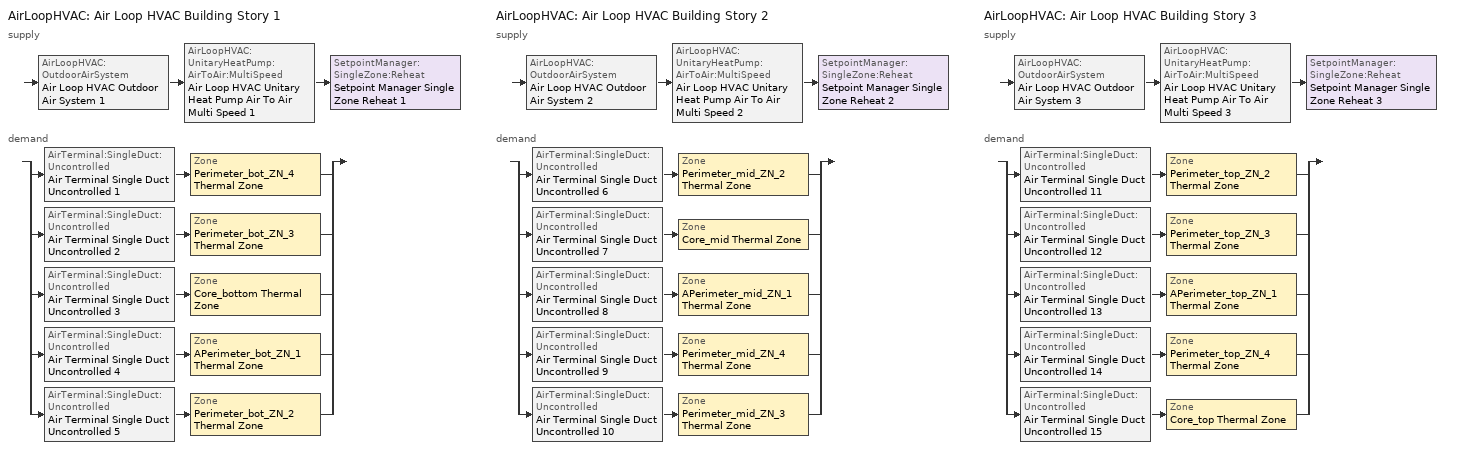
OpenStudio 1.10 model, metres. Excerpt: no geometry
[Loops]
AirLoopHVAC 'Air Loop HVAC Building Story 1'
 supply: AirLoopHVAC:OutdoorAirSystem 'Air Loop HVAC Outdoor Air System 1' > AirLoopHVAC:UnitaryHeatPump:AirToAir:MultiSpeed 'Air Loop HVAC Unitary Heat Pump Air To Air Multi Speed 1' > SetpointManager:SingleZone:Reheat 'Setpoint Manager Single Zone Reheat 1'
 demand: split
  | AirTerminal:SingleDuct:Uncontrolled 'Air Terminal Single Duct Uncontrolled 1' > Zone 'Perimeter_bot_ZN_4 Thermal Zone'
  | AirTerminal:SingleDuct:Uncontrolled 'Air Terminal Single Duct Uncontrolled 2' > Zone 'Perimeter_bot_ZN_3 Thermal Zone'
  | AirTerminal:SingleDuct:Uncontrolled 'Air Terminal Single Duct Uncontrolled 3' > Zone 'Core_bottom Thermal Zone'
  | AirTerminal:SingleDuct:Uncontrolled 'Air Terminal Single Duct Uncontrolled 4' > Zone 'APerimeter_bot_ZN_1 Thermal Zone'
  | AirTerminal:SingleDuct:Uncontrolled 'Air Terminal Single Duct Uncontrolled 5' > Zone 'Perimeter_bot_ZN_2 Thermal Zone'
AirLoopHVAC 'Air Loop HVAC Building Story 2'
 supply: AirLoopHVAC:OutdoorAirSystem 'Air Loop HVAC Outdoor Air System 2' > AirLoopHVAC:UnitaryHeatPump:AirToAir:MultiSpeed 'Air Loop HVAC Unitary Heat Pump Air To Air Multi Speed 2' > SetpointManager:SingleZone:Reheat 'Setpoint Manager Single Zone Reheat 2'
 demand: split
  | AirTerminal:SingleDuct:Uncontrolled 'Air Terminal Single Duct Uncontrolled 6' > Zone 'Perimeter_mid_ZN_2 Thermal Zone'
  | AirTerminal:SingleDuct:Uncontrolled 'Air Terminal Single Duct Uncontrolled 7' > Zone 'Core_mid Thermal Zone'
  | AirTerminal:SingleDuct:Uncontrolled 'Air Terminal Single Duct Uncontrolled 8' > Zone 'APerimeter_mid_ZN_1 Thermal Zone'
  | AirTerminal:SingleDuct:Uncontrolled 'Air Terminal Single Duct Uncontrolled 9' > Zone 'Perimeter_mid_ZN_4 Thermal Zone'
  | AirTerminal:SingleDuct:Uncontrolled 'Air Terminal Single Duct Uncontrolled 10' > Zone 'Perimeter_mid_ZN_3 Thermal Zone'
AirLoopHVAC 'Air Loop HVAC Building Story 3'
 supply: AirLoopHVAC:OutdoorAirSystem 'Air Loop HVAC Outdoor Air System 3' > AirLoopHVAC:UnitaryHeatPump:AirToAir:MultiSpeed 'Air Loop HVAC Unitary Heat Pump Air To Air Multi Speed 3' > SetpointManager:SingleZone:Reheat 'Setpoint Manager Single Zone Reheat 3'
 demand: split
  | AirTerminal:SingleDuct:Uncontrolled 'Air Terminal Single Duct Uncontrolled 11' > Zone 'Perimeter_top_ZN_2 Thermal Zone'
  | AirTerminal:SingleDuct:Uncontrolled 'Air Terminal Single Duct Uncontrolled 12' > Zone 'Perimeter_top_ZN_3 Thermal Zone'
  | AirTerminal:SingleDuct:Uncontrolled 'Air Terminal Single Duct Uncontrolled 13' > Zone 'APerimeter_top_ZN_1 Thermal Zone'
  | AirTerminal:SingleDuct:Uncontrolled 'Air Terminal Single Duct Uncontrolled 14' > Zone 'Perimeter_top_ZN_4 Thermal Zone'
  | AirTerminal:SingleDuct:Uncontrolled 'Air Terminal Single Duct Uncontrolled 15' > Zone 'Core_top Thermal Zone'
[Sizing:Zone] Zone Cooling Design Supply Air Temperature {C}=12.8; Zone Heating Design Supply Air Temperature {C}=50; Zone Cooling Design Supply Air Humidity Ratio {kg-H2O/kg-air}=0.0085; Zone Heating Design Supply Air Humidity Ratio {kg-H2O/kg-air}=0.008; Cooling Design Air Flow Method=DesignDay; Cooling Design Air Flow Rate {m3/s}=0; Cooling Minimum Air Flow Fraction=0; Heating Design Air Flow Method=DesignDay; Heating Design Air Flow Rate {m3/s}=0; Heating Maximum Air Flow Fraction=0; Design Zone Air Distribution Effectiveness in Cooling Mode=1; Design Zone Air Distribution Effectiveness in Heating Mode=1
Perimeter_bot_ZN_4 Thermal Zone; Perimeter_mid_ZN_2 Thermal Zone; Core_mid Thermal Zone; APerimeter_mid_ZN_1 Thermal Zone; Perimeter_mid_ZN_4 Thermal Zone; Perimeter_bot_ZN_3 Thermal Zone; Perimeter_top_ZN_2 Thermal Zone; Perimeter_top_ZN_3 Thermal Zone; Core_bottom Thermal Zone; APerimeter_top_ZN_1 Thermal Zone; APerimeter_bot_ZN_1 Thermal Zone; Perimeter_top_ZN_4 Thermal Zone; Perimeter_mid_ZN_3 Thermal Zone; Perimeter_bot_ZN_2 Thermal Zone; Core_top Thermal Zone
[Zone equipment]
Perimeter_bot_ZN_4 Thermal Zone: Air Terminal Single Duct Uncontrolled 1
Perimeter_mid_ZN_2 Thermal Zone: Air Terminal Single Duct Uncontrolled 6
Core_mid Thermal Zone: Air Terminal Single Duct Uncontrolled 7
APerimeter_mid_ZN_1 Thermal Zone: Air Terminal Single Duct Uncontrolled 8
Perimeter_mid_ZN_4 Thermal Zone: Air Terminal Single Duct Uncontrolled 9
Perimeter_bot_ZN_3 Thermal Zone: Air Terminal Single Duct Uncontrolled 2
Perimeter_top_ZN_2 Thermal Zone: Air Terminal Single Duct Uncontrolled 11
Perimeter_top_ZN_3 Thermal Zone: Air Terminal Single Duct Uncontrolled 12
Core_bottom Thermal Zone: Air Terminal Single Duct Uncontrolled 3
APerimeter_top_ZN_1 Thermal Zone: Air Terminal Single Duct Uncontrolled 13
APerimeter_bot_ZN_1 Thermal Zone: Air Terminal Single Duct Uncontrolled 4
Perimeter_top_ZN_4 Thermal Zone: Air Terminal Single Duct Uncontrolled 14
Perimeter_mid_ZN_3 Thermal Zone: Air Terminal Single Duct Uncontrolled 10
Perimeter_bot_ZN_2 Thermal Zone: Air Terminal Single Duct Uncontrolled 5
Core_top Thermal Zone: Air Terminal Single Duct Uncontrolled 15
[AirLoopHVAC] Availability Schedule=AEDG Office HVAC Availability Schedule; Design Supply Air Flow Rate {m3/s}=AutoSize
Name | Availability Manager
Air Loop HVAC Building Story 1 | Availability Manager Night Cycle 1
Air Loop HVAC Building Story 2 | Availability Manager Night Cycle 2
Air Loop HVAC Building Story 3 | Availability Manager Night Cycle 3
[Sizing:System] Type of Load to Size On=Sensible; Design Outdoor Air Flow Rate {m3/s}=Autosize; Minimum System Air Flow Ratio=1; Preheat Design Temperature {C}=7; Preheat Design Humidity Ratio {kg-H2O/kg-Air}=0.008; Precool Design Temperature {C}=12.8; Precool Design Humidity Ratio {kg-H2O/kg-Air}=0.008; Central Cooling Design Supply Air Temperature {C}=12.8; Central Heating Design Supply Air Temperature {C}=40; Sizing Option=NonCoincident; 100% Outdoor Air in Cooling=No; 100% Outdoor Air in Heating=No; Central Cooling Design Supply Air Humidity Ratio {kg-H2O/kg-Air}=0.0085; Central Heating Design Supply Air Humidity Ratio {kg-H2O/kg-Air}=0.008; Cooling Design Air Flow Method=DesignDay; Cooling Design Air Flow Rate {m3/s}=0; Heating Design Air Flow Method=DesignDay; Heating Design Air Flow Rate {m3/s}=0; System Outdoor Air Method=ZoneSum; Zone Maximum Outdoor Air Fraction=1; Cooling Supply Air Flow Rate Per Floor Area {m3/s-m2}=0.00996765; Cooling Fraction of Autosized Cooling Supply Air Flow Rate=1; Cooling Supply Air Flow Rate Per Unit Cooling Capacity {m3/s-W}=3.94755e-05; Heating Supply Air Flow Rate Per Floor Area {m3/s-m2}=0.00996765; Heating Fraction of Autosized Heating Supply Air Flow Rate=1; Heating Fraction of Autosized Cooling Supply Air Flow Rate=1; Heating Supply Air Flow Rate Per Unit Heating Capacity {m3/s-W}=3.15882e-05; Cooling Design Capacity Method=CoolingDesignCapacity; Cooling Design Capacity {W}=autosize; Cooling Design Capacity Per Floor Area {W/m2}=234.7; Fraction of Autosized Cooling Design Capacity=1; Heating Design Capacity Method=HeatingDesignCapacity; Heating Design Capacity {W}=autosize; Heating Design Capacity Per Floor Area {W/m2}=157; Fraction of Autosized Heating Design Capacity=1; Central Cooling Capacity Control Method=OnOff
Air Loop HVAC Building Story 1; Air Loop HVAC Building Story 2; Air Loop HVAC Building Story 3
[Fan:OnOff] Availability Schedule=Always On Discrete; Fan Efficiency=0.6; Pressure Rise {Pa}=500; Maximum Flow Rate {m3/s}=autosize; Motor Efficiency=0.9; Motor In Airstream Fraction=1
Name | Fan Power Ratio Function of Speed Ratio Curve | Fan Efficiency Ratio Function of Speed Ratio Curve
Fan On Off 1 | Curve Exponent 1 | Curve Quadratic 1
Fan On Off 2 | Curve Exponent 2 | Curve Quadratic 8
Fan On Off 3 | Curve Exponent 3 | Curve Quadratic 15
[Coil:Heating:Gas:MultiStage]
Name | Stage 1 | Stage 2
Coil Heating Gas Multi Stage 1 | Coil Heating Gas Multi Stage Stage Data 1 | Coil Heating Gas Multi Stage Stage Data 2
Coil Heating Gas Multi Stage 2 | Coil Heating Gas Multi Stage Stage Data 3 | Coil Heating Gas Multi Stage Stage Data 4
Coil Heating Gas Multi Stage 3 | Coil Heating Gas Multi Stage Stage Data 5 | Coil Heating Gas Multi Stage Stage Data 6
[Coil:Heating:Gas:MultiStage:StageData] Gas Burner Efficiency {W/W}=0.8; Nominal Capacity {W}=autosize; Parasitic Electric Load {W}=0
Coil Heating Gas Multi Stage Stage Data 1; Coil Heating Gas Multi Stage Stage Data 2; Coil Heating Gas Multi Stage Stage Data 3; Coil Heating Gas Multi Stage Stage Data 4; Coil Heating Gas Multi Stage Stage Data 5; Coil Heating Gas Multi Stage Stage Data 6
[Coil:Cooling:DX:MultiSpeed] Condenser Type=AirCooled; Apply Part Load Fraction to Speeds Greater than 1=No; Crankcase Heater Capacity {W}=0; Maximum Outdoor Dry-Bulb Temperature for Crankcase Heater Operation {C}=10; Basin Heater Capacity {W/K}=0; Basin Heater Setpoint Temperature {C}=2; Fuel Type=Electricity
Name | Stage 1 | Stage 2
Coil Cooling DX Multi Speed 1 | Coil Cooling DX Multi Speed Stage Data 1 | Coil Cooling DX Multi Speed Stage Data 2
Coil Cooling DX Multi Speed 2 | Coil Cooling DX Multi Speed Stage Data 3 | Coil Cooling DX Multi Speed Stage Data 4
Coil Cooling DX Multi Speed 3 | Coil Cooling DX Multi Speed Stage Data 5 | Coil Cooling DX Multi Speed Stage Data 6
[Coil:Cooling:DX:MultiSpeed:StageData] Gross Rated Total Cooling Capacity {W}=autosize; Gross Rated Sensible Heat Ratio=autosize; Gross Rated Cooling COP {W/W}=3; Rated Air Flow Rate {m3/s}=autosize; Rated Evaporator Fan Power Per Volume Flow Rate {W/(m3/s)}=773.3; Nominal Time for Condensate Removal to Begin {s}=0; Ratio of Initial Moisture Evaporation Rate and Steady State Latent Capacity=0; Maximum Cycling Rate {cycles/hr}=0; Latent Capacity Time Constant {s}=0; Rated Waste Heat Fraction of Power Input=0.5; Evaporative Condenser Effectiveness=0.9; Evaporative Condenser Air Flow Rate {m3/s}=autosize; Rated Evaporative Condenser Pump Power Consumption {W}=autosize
Name | Total Cooling Capacity Function of Temperature Curve | Total Cooling Capacity Function of Flow Fraction Curve | Energy Input Ratio Function of Temperature Curve | Energy Input Ratio Function of Flow Fraction Curve | Part Load Fraction Correlation Curve | Waste Heat Function of Temperature Curve
Coil Cooling DX Multi Speed Stage Data 1 | Curve Biquadratic 1 | Curve Quadratic 2 | Curve Biquadratic 2 | Curve Quadratic 3 | Curve Quadratic 4 | Curve Biquadratic 3
Coil Cooling DX Multi Speed Stage Data 2 | Curve Biquadratic 4 | Curve Quadratic 5 | Curve Biquadratic 5 | Curve Quadratic 6 | Curve Quadratic 7 | Curve Biquadratic 6
Coil Cooling DX Multi Speed Stage Data 3 | Curve Biquadratic 7 | Curve Quadratic 9 | Curve Biquadratic 8 | Curve Quadratic 10 | Curve Quadratic 11 | Curve Biquadratic 9
Coil Cooling DX Multi Speed Stage Data 4 | Curve Biquadratic 10 | Curve Quadratic 12 | Curve Biquadratic 11 | Curve Quadratic 13 | Curve Quadratic 14 | Curve Biquadratic 12
Coil Cooling DX Multi Speed Stage Data 5 | Curve Biquadratic 13 | Curve Quadratic 16 | Curve Biquadratic 14 | Curve Quadratic 17 | Curve Quadratic 18 | Curve Biquadratic 15
Coil Cooling DX Multi Speed Stage Data 6 | Curve Biquadratic 16 | Curve Quadratic 19 | Curve Biquadratic 17 | Curve Quadratic 20 | Curve Quadratic 21 | Curve Biquadratic 18
[Coil:Heating:Electric] Availability Schedule=Always On Discrete
Coil Heating Electric 1; Coil Heating Electric 2; Coil Heating Electric 3
[AirLoopHVAC:UnitaryHeatPump:AirToAir:MultiSpeed] Supply Air Fan Placement=BlowThrough; Supply Air Fan Operating Mode Schedule=Always On Discrete; Minimum Outdoor Dry-Bulb Temperature for Compressor Operation {C}=-8; Maximum Supply Air Temperature from Supplemental Heater {C}=autosize; Maximum Outdoor Dry-Bulb Temperature for Supplemental Heater Operation {C}=21; Auxiliary On-Cycle Electric Power {W}=0; Auxiliary Off-Cycle Electric Power {W}=0; Design Heat Recovery Water Flow Rate {m3/s}=0; Maximum Temperature for Heat Recovery {C}=80; Supply Air Flow Rate When No Cooling or Heating is Needed {m3/s}=autosize; Number of Speeds for Heating=2; Number of Speeds for Cooling=2; Speed 1 Supply Air Flow Rate During Heating Operation {m3/s}=autosize; Speed 2 Supply Air Flow Rate During Heating Operation {m3/s}=autosize; Speed 3 Supply Air Flow Rate During Heating Operation {m3/s}=autosize; Speed 4 Supply Air Flow Rate During Heating Operation {m3/s}=autosize; Speed 1 Supply Air Flow Rate During Cooling Operation {m3/s}=autosize; Speed 2 Supply Air Flow Rate During Cooling Operation {m3/s}=autosize; Speed 3 Supply Air Flow Rate During Cooling Operation {m3/s}=autosize; Speed 4 Supply Air Flow Rate During Cooling Operation {m3/s}=autosize
Name | Controlling Zone or Thermostat Location | Supply Air Fan | Heating Coil | Cooling Coil | Supplemental Heating Coil
Air Loop HVAC Unitary Heat Pump Air To Air Multi Speed 1 | Perimeter_bot_ZN_4 Thermal Zone | Fan On Off 1 | Coil Heating Gas Multi Stage 1 | Coil Cooling DX Multi Speed 1 | Coil Heating Electric 1
Air Loop HVAC Unitary Heat Pump Air To Air Multi Speed 2 | Perimeter_mid_ZN_2 Thermal Zone | Fan On Off 2 | Coil Heating Gas Multi Stage 2 | Coil Cooling DX Multi Speed 2 | Coil Heating Electric 2
Air Loop HVAC Unitary Heat Pump Air To Air Multi Speed 3 | Perimeter_top_ZN_2 Thermal Zone | Fan On Off 3 | Coil Heating Gas Multi Stage 3 | Coil Cooling DX Multi Speed 3 | Coil Heating Electric 3
[Controller:OutdoorAir] Minimum Outdoor Air Flow Rate {m3/s}=autosize; Maximum Outdoor Air Flow Rate {m3/s}=autosize; Economizer Control Type=DifferentialEnthalpy; Economizer Control Action Type=ModulateFlow; Economizer Maximum Limit Dry-Bulb Temperature {C}=28; Economizer Maximum Limit Enthalpy {J/kg}=64000; Economizer Minimum Limit Dry-Bulb Temperature {C}=-100; Lockout Type=NoLockout; Minimum Limit Type=FixedMinimum; Maximum Fraction of Outdoor Air Schedule=AEDG Office Ventilation Schedule; High Humidity Control=No; Heat Recovery Bypass Control Type=BypassWhenOAFlowGreaterThanMinimum
Name | Controller Mechanical Ventilation
Controller Outdoor Air 1 | Controller Mechanical Ventilation 1
Controller Outdoor Air 2 | Controller Mechanical Ventilation 2
Controller Outdoor Air 3 | Controller Mechanical Ventilation 3
[Controller:MechanicalVentilation] Availability Schedule=Always On Discrete; System Outdoor Air Method=ZoneSum
Controller Mechanical Ventilation 1; Controller Mechanical Ventilation 2; Controller Mechanical Ventilation 3
[AvailabilityManager:NightCycle] Control Type=CycleOnAny; Thermostat Tolerance {deltaC}=1; Cycling Run Time {s}=3600
Availability Manager Night Cycle 1; Availability Manager Night Cycle 2; Availability Manager Night Cycle 3
[AirLoopHVAC:OutdoorAirSystem]
Name | Controller
Air Loop HVAC Outdoor Air System 1 | Controller Outdoor Air 1
Air Loop HVAC Outdoor Air System 2 | Controller Outdoor Air 2
Air Loop HVAC Outdoor Air System 3 | Controller Outdoor Air 3
[SetpointManager:SingleZone:Reheat] Minimum Supply Air Temperature {C}=10; Maximum Supply Air Temperature {C}=50
Name | Control Zone
Setpoint Manager Single Zone Reheat 1 | Perimeter_bot_ZN_4 Thermal Zone
Setpoint Manager Single Zone Reheat 2 | Perimeter_mid_ZN_2 Thermal Zone
Setpoint Manager Single Zone Reheat 3 | Perimeter_top_ZN_2 Thermal Zone
[AirTerminal:SingleDuct:Uncontrolled] Availability Schedule=Always On Discrete; Maximum Air Flow Rate {m3/s}=AutoSize
Air Terminal Single Duct Uncontrolled 1; Air Terminal Single Duct Uncontrolled 2; Air Terminal Single Duct Uncontrolled 3; Air Terminal Single Duct Uncontrolled 4; Air Terminal Single Duct Uncontrolled 5; Air Terminal Single Duct Uncontrolled 6; Air Terminal Single Duct Uncontrolled 7; Air Terminal Single Duct Uncontrolled 8; Air Terminal Single Duct Uncontrolled 9; Air Terminal Single Duct Uncontrolled 10; Air Terminal Single Duct Uncontrolled 11; Air Terminal Single Duct Uncontrolled 12; Air Terminal Single Duct Uncontrolled 13; Air Terminal Single Duct Uncontrolled 14; Air Terminal Single Duct Uncontrolled 15
[Curve:Biquadratic]
Name | Coefficient1 Constant | Coefficient2 x | Coefficient3 x**2 | Coefficient4 y | Coefficient5 y**2 | Coefficient6 x*y | Minimum Value of x {BasedOnField A2} | Maximum Value of x {BasedOnField A2} | Minimum Value of y {BasedOnField A3} | Maximum Value of y {BasedOnField A3}
Curve Biquadratic 1; Curve Biquadratic 4; Curve Biquadratic 7; Curve Biquadratic 10; Curve Biquadratic 13; Curve Biquadratic 16 | 0.766956 | 0.0107756 | -4.14703e-05 | 0.00134961 | -0.000261144 | 0.000457488 | 17 | 22 | 13 | 46
Curve Biquadratic 2; Curve Biquadratic 5; Curve Biquadratic 8; Curve Biquadratic 11; Curve Biquadratic 14; Curve Biquadratic 17 | 0.297145 | 0.0430933 | -0.000748766 | 0.00597727 | 0.000482112 | -0.000956448 | 17 | 22 | 13 | 46
Curve Biquadratic 3; Curve Biquadratic 6; Curve Biquadratic 9; Curve Biquadratic 12; Curve Biquadratic 15; Curve Biquadratic 18 | 1 | 0 | 0 | 0 | 0 | 0 | 0 | 0 | 0 | 0
[Curve:Quadratic]
Name | Coefficient1 Constant | Coefficient2 x | Coefficient3 x**2 | Minimum Value of x {BasedOnField A2} | Maximum Value of x {BasedOnField A2}
Curve Quadratic 1; Curve Quadratic 8; Curve Quadratic 15 | 1 | 0 | 0 | 0 | 1
Curve Quadratic 2; Curve Quadratic 5; Curve Quadratic 9; Curve Quadratic 12; Curve Quadratic 16; Curve Quadratic 19 | 0.8 | 0.2 | 0 | 0.5 | 1.5
Curve Quadratic 3; Curve Quadratic 6; Curve Quadratic 10; Curve Quadratic 13; Curve Quadratic 17; Curve Quadratic 20 | 1.156 | -0.1816 | 0.0256 | 0.5 | 1.5
Curve Quadratic 4; Curve Quadratic 7; Curve Quadratic 11; Curve Quadratic 14; Curve Quadratic 18; Curve Quadratic 21 | 0.75 | 0.25 | 0 | 0 | 1
[Schedule:Constant]
Always On Discrete: Value=1
[Schedule:Ruleset]
Name | Default Day Schedule | Summer Design Day Schedule | Winter Design Day Schedule
AEDG Office Ventilation Schedule | AEDG Office Ventilation Schedule Weekday | AEDG Office Ventilation Schedule Summer Design Day | AEDG Office Ventilation Schedule Winter Design Day
AEDG Office HVAC Availability Schedule | AEDG Office HVAC Availability Schedule Weekday | AEDG Office HVAC Availability Schedule Summer Design Day | AEDG Office HVAC Availability Schedule Winter Design Day
[Schedule:Day]
AEDG Office Ventilation Schedule Weekday: 7, 0, 0, 22, 0, 1, 24, 0, 0
AEDG Office Ventilation Schedule Winter Design Day; AEDG Office Ventilation Schedule Summer Design Day; AEDG Office HVAC Availability Schedule Winter Design Day; AEDG Office HVAC Availability Schedule Summer Design Day: 24, 0, 1
AEDG Office Ventilation Schedule Saturday: 7, 0, 0, 18, 0, 1, 24, 0, 0
AEDG Office Ventilation Schedule Sunday; AEDG Office HVAC Availability Schedule Sunday: 24, 0, 0
AEDG Office HVAC Availability Schedule Weekday: 6, 0, 0, 22, 0, 1, 24, 0, 0
AEDG Office HVAC Availability Schedule Saturday: 6, 0, 0, 18, 0, 1, 24, 0, 0
[Schedule:Rule] Date Specification Type=DateRange; Start Month=1; Start Day=1; End Month=12; End Day=31
Name | Schedule Ruleset | Rule Order | Day Schedule | Apply Saturday | Apply Sunday
AEDG Office Ventilation Schedule Saturday Rule | AEDG Office Ventilation Schedule | 1 | AEDG Office Ventilation Schedule Saturday | Yes
AEDG Office Ventilation Schedule Sunday Rule | AEDG Office Ventilation Schedule | 0 | AEDG Office Ventilation Schedule Sunday |  | Yes
AEDG Office HVAC Availability Schedule Saturday Rule | AEDG Office HVAC Availability Schedule | 1 | AEDG Office HVAC Availability Schedule Saturday | Yes
AEDG Office HVAC Availability Schedule Sunday Rule | AEDG Office HVAC Availability Schedule | 0 | AEDG Office HVAC Availability Schedule Sunday |  | Yes
[Curve:Exponent] Coefficient1 Constant=0.07385; Coefficient2 Constant=0.9246; Coefficient3 Constant=2.737; Minimum Value of x {BasedOnField A2}=0; Maximum Value of x {BasedOnField A2}=1
Curve Exponent 1; Curve Exponent 2; Curve Exponent 3
